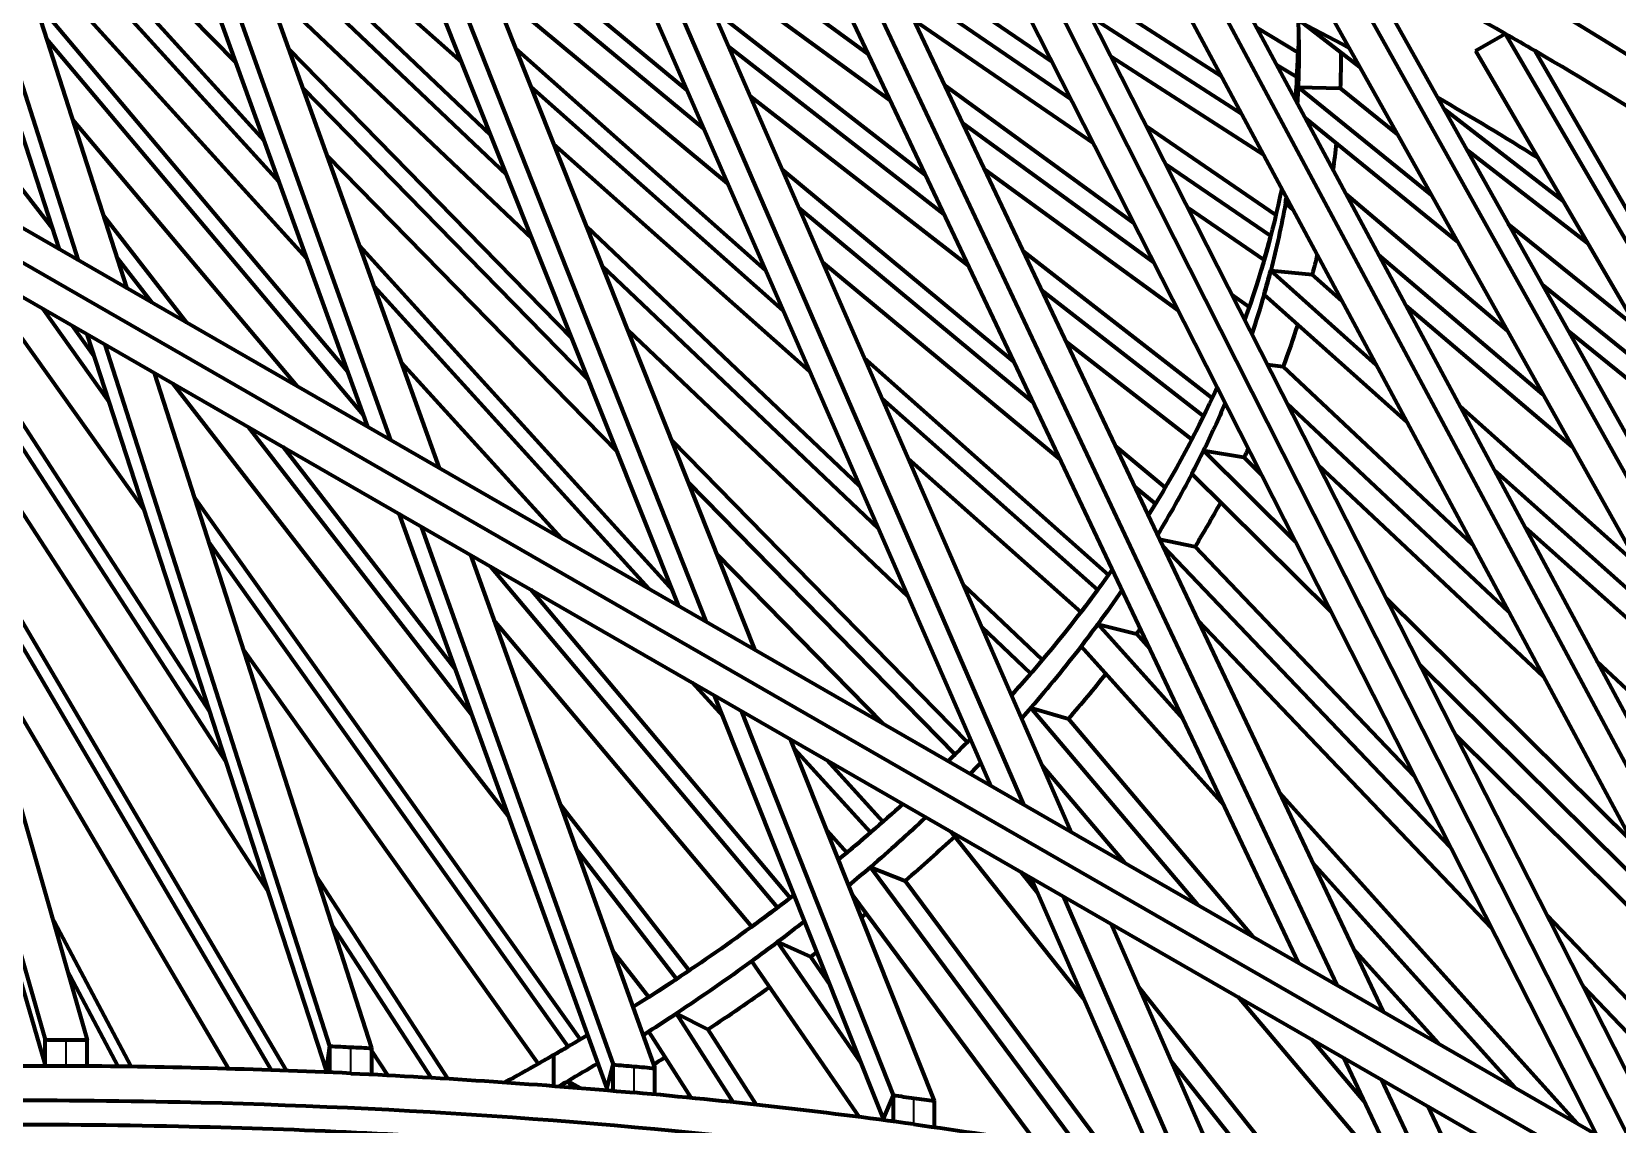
# Model space of a CAD drawing. Header units: inches. Extents: x -0.1 to 57.6, y -5.7 to 33.1.
# Drawn here: x 45.13 to 48.096, y 9.703 to 11.746 of the extents above; entities that cross this region are included whole.
import ezdxf

# ---------------------------------------------------------------- set-up
doc = ezdxf.new("R2010")
doc.units = ezdxf.units.IN
doc.header["$LTSCALE"] = 0.75
doc.header["$MEASUREMENT"] = 0
doc.layers.add('Visible', color=7, linetype='Continuous', lineweight=70)
doc.layers.add('Visible Narrow', color=7, linetype='Continuous', lineweight=35)

msp = doc.modelspace()

# ---------------------------------------------------------------- linework, layer by layer
at = {"layer": 'Visible', "extrusion": (0, 0.817547, -0.575862)}
for p, q in [((45.2173, 11.3186), (44.7432, 12.7998)), ((45.3087, 11.2659), (44.8188, 12.7871)), ((45.1822, 11.3388), (44.7213, 12.7562)), ((45.1812, 12.7193), (45.8009, 10.9825)), ((45.2553, 12.704), (45.8924, 10.9298)), ((45.1545, 12.6767), (45.7581, 11.0071)), ((46.3921, 10.6421), (45.6096, 12.6232)), ((46.4831, 10.5897), (45.6818, 12.6052)), ((46.3407, 10.6717), (45.5783, 12.5816)), ((46.0266, 12.5118), (46.985, 10.3006)), ((46.0968, 12.4912), (47.0745, 10.2491)), ((45.9909, 12.4714), (46.9241, 10.3357)), ((47.571, 9.9632), (46.4307, 12.3855)), ((47.4997, 10.0042), (46.3906, 12.3464)), ((47.6575, 9.9134), (46.4984, 12.3624)), ((46.8201, 12.2448), (48.138, 9.6367)), ((46.8853, 12.2193), (48.2197, 9.5896)), ((45.5117, 11.6888), (45.0062, 12.2053)), ((46.7759, 12.2073), (48.0559, 9.684)), ((45.1696, 11.3774), (44.5799, 12.1377)), ((45.5648, 11.542), (45.0305, 12.1298)), ((45.9345, 11.6892), (45.4723, 12.0997)), ((47.1935, 12.0904), (48.6714, 9.3295)), ((45.5925, 11.4653), (45.0535, 12.0583)), ((47.1453, 12.0545), (48.5786, 9.3829)), ((47.2557, 12.0626), (48.7463, 9.2863)), ((45.9889, 11.553), (45.5024, 12.0158)), ((46.3555, 11.6368), (45.9245, 11.9948)), ((46.6946, 11.7044), (46.321, 11.977)), ((45.6442, 11.3222), (45.0965, 11.9248)), ((46.0186, 11.4786), (45.5276, 11.9457)), ((46.3872, 11.5644), (45.9519, 11.9259)), ((47.5493, 11.9227), (49.1292, 9.0979)), ((46.7357, 11.6177), (46.3573, 11.8937)), ((47.0382, 11.6902), (46.7103, 11.9148)), ((47.6084, 11.8927), (49.19, 9.0692)), ((47.4973, 11.8887), (49.0529, 9.1098)), ((47.0741, 11.6195), (46.7426, 11.8465)), ((47.3555, 11.6627), (47.0767, 11.842)), ((45.721, 11.1099), (45.1344, 11.8071)), ((46.0665, 11.3586), (45.5682, 11.8327)), ((46.4317, 11.4626), (45.9904, 11.8291)), ((46.8019, 11.4778), (46.4036, 11.7876)), ((47.1154, 11.5379), (46.7799, 11.7677)), ((47.3933, 11.5922), (47.1115, 11.7735)), ((47.4987, 11.7068), (47.4218, 11.7534)), ((47.6139, 11.6803), (47.5099, 11.7607)), ((47.6139, 11.6803), (47.5099, 11.7607)), ((45.7503, 11.0289), (45.1585, 11.7323)), ((46.5026, 11.3003), (46.0358, 11.7149)), ((46.8365, 11.4047), (46.434, 11.7178)), ((47.8305, 11.7105), (47.8861, 11.7425)), ((47.8861, 11.7425), (49.5554, 8.877)), ((46.141, 11.172), (45.611, 11.7135)), ((47.4342, 11.516), (47.1491, 11.6994)), ((47.5787, 11.7059), (47.5787, 11.7075)), ((47.8305, 11.7105), (49.4858, 8.869)), ((47.9418, 11.7105), (49.5832, 8.8609)), ((47.4963, 11.6615), (47.459, 11.684)), ((46.1721, 11.094), (45.6372, 11.6406)), ((46.5355, 11.2249), (46.0641, 11.6435)), ((46.882, 11.3087), (46.474, 11.626)), ((47.1914, 11.3882), (46.8372, 11.6466)), ((47.7481, 11.4407), (47.4987, 11.6424)), ((47.4987, 11.6424), (47.5774, 11.641)), ((47.4987, 11.6424), (47.5774, 11.641)), ((47.7481, 11.4407), (47.4987, 11.6424)), ((47.6843, 11.5545), (47.5774, 11.641)), ((47.6843, 11.5545), (47.5774, 11.641)), ((47.9938, 11.43), (47.7711, 11.6022)), ((47.9938, 11.43), (47.7711, 11.6022)), ((45.6263, 11.083), (45.2071, 11.5813)), ((47.2286, 11.3149), (46.8706, 11.576)), ((47.4572, 11.4033), (47.2153, 11.5689)), ((47.7965, 11.3542), (47.5129, 11.5837)), ((47.7965, 11.3542), (47.5129, 11.5837)), ((57.6443, 4.1623), (44.8607, 11.5239)), ((46.226, 10.959), (45.6826, 11.5142)), ((46.5851, 11.1115), (46.1068, 11.5362)), ((48.0398, 11.3511), (47.814, 11.5256)), ((48.0398, 11.3511), (47.814, 11.5256)), ((46.9671, 11.1289), (46.5339, 11.4887)), ((47.2743, 11.2248), (46.9116, 11.4893)), ((47.4474, 11.3638), (47.2512, 11.4982)), ((57.6443, 4.098), (44.8607, 11.4596)), ((47.4894, 11.4131), (47.475, 11.4253)), ((47.4894, 11.4131), (47.475, 11.4253)), ((47.8903, 11.1866), (47.5886, 11.4426)), ((47.8903, 11.1866), (47.5886, 11.4426)), ((44.8607, 11.3954), (57.5329, 4.098)), ((45.4636, 10.4733), (44.8671, 11.3917)), ((45.4201, 11.2018), (45.2649, 11.4019)), ((47.0031, 11.0528), (46.5655, 11.4163)), ((47.4351, 11.319), (47.2926, 11.4166)), ((44.8027, 11.362), (45.2338, 9.8604)), ((45.4937, 10.3808), (44.8418, 11.3846)), ((46.6791, 10.8963), (46.1678, 11.3828)), ((48.1326, 11.1918), (47.8919, 11.3865)), ((48.1326, 11.1918), (47.8919, 11.3865)), ((46.3289, 10.7013), (45.743, 11.3459)), ((47.3379, 11.0609), (46.9842, 11.336)), ((44.7184, 11.3135), (45.1543, 9.8155)), ((44.7371, 11.3243), (45.1551, 9.8609)), ((45.3407, 10.8513), (45.0178, 11.305)), ((45.3554, 11.2391), (45.2904, 11.3229)), ((46.7137, 10.8173), (46.1973, 11.3085)), ((47.0537, 10.946), (46.6098, 11.3147)), ((47.6449, 11.1234), (47.4474, 11.2994)), ((47.4474, 11.2994), (47.5252, 11.2923)), ((47.4474, 11.2994), (47.5252, 11.2923)), ((47.6449, 11.1234), (47.4474, 11.2994)), ((47.9567, 11.068), (47.65, 11.3283)), ((47.9567, 11.068), (47.65, 11.3283)), ((45.5725, 10.1386), (44.8223, 11.2937)), ((47.5808, 11.2427), (47.5252, 11.2923)), ((47.5808, 11.2427), (47.5252, 11.2923)), ((48.2013, 11.074), (47.9557, 11.2726)), ((48.2013, 11.074), (47.9557, 11.2726)), ((46.2844, 10.7041), (45.7704, 11.2696)), ((47.3218, 11.0272), (47.0188, 11.2629)), ((47.407, 11.2309), (47.375, 11.2543)), ((47.7022, 11.0164), (47.4351, 11.2547)), ((47.7022, 11.0164), (47.4351, 11.2547)), ((45.2747, 11.0543), (45.1508, 11.2284)), ((48.0116, 10.97), (47.7007, 11.2338)), ((48.0116, 10.97), (47.7007, 11.2338)), ((45.247, 11.1393), (45.2065, 11.1963)), ((46.7693, 10.6899), (46.2449, 11.1889)), ((48.2534, 10.9844), (48.0042, 11.1861)), ((48.2534, 10.9844), (48.0042, 11.1861)), ((45.6814, 9.8035), (45.2336, 11.1807)), ((45.6878, 9.8487), (45.2677, 11.161)), ((47.2998, 10.9837), (47.0642, 11.167)), ((46.12, 10.7987), (45.8216, 11.1271)), ((47.1443, 10.7305), (46.6878, 11.1358)), ((47.4411, 11.1239), (47.4706, 11.1201)), ((47.4411, 11.1239), (47.4706, 11.1201)), ((45.7663, 9.845), (45.3595, 11.1082)), ((47.8252, 10.7872), (47.4706, 11.1201)), ((47.8252, 10.7872), (47.4706, 11.1201)), ((46.0212, 10.2794), (45.3937, 11.0885)), ((47.124, 10.7023), (46.7207, 11.0605)), ((47.8925, 10.6617), (47.4783, 11.0506)), ((47.8925, 10.6617), (47.4783, 11.0506)), ((48.1361, 10.7475), (47.8017, 11.0458)), ((48.1361, 10.7475), (47.8017, 11.0458)), ((45.9527, 10.4689), (45.5355, 11.0068)), ((45.6066, 9.8029), (44.911, 10.9847)), ((46.8797, 10.4172), (46.3272, 10.9817)), ((45.9215, 10.5554), (45.6002, 10.9696)), ((47.0927, 10.6607), (46.77, 10.9473)), ((47.2502, 10.8939), (47.1567, 10.9715)), ((47.4934, 10.7929), (47.3218, 10.9628)), ((47.3218, 10.9628), (47.3974, 10.9502)), ((47.3218, 10.9628), (47.3974, 10.9502)), ((47.4934, 10.7929), (47.3218, 10.9628)), ((47.4299, 10.9181), (47.3974, 10.9502)), ((47.4299, 10.9181), (47.3974, 10.9502)), ((47.56, 10.6616), (47.2998, 10.9193)), ((47.56, 10.6616), (47.2998, 10.9193)), ((47.9578, 10.5401), (47.5368, 10.9353)), ((47.9578, 10.5401), (47.5368, 10.9353)), ((48.2057, 10.6232), (47.8658, 10.9263)), ((48.2057, 10.6232), (47.8658, 10.9263)), ((45.5788, 9.8039), (44.9369, 10.8946)), ((46.857, 10.3943), (46.3581, 10.904)), ((47.2317, 10.863), (47.1927, 10.8954)), ((46.1565, 9.8615), (45.4341, 10.8765)), ((45.8168, 10.8448), (46.2056, 9.7695)), ((45.8586, 10.8208), (46.2177, 9.8143)), ((47.2393, 10.7971), (47.3058, 10.7833)), ((47.2393, 10.7971), (47.3058, 10.7833)), ((48.268, 10.5118), (47.9233, 10.8193)), ((48.268, 10.5118), (47.9233, 10.8193)), ((46.1334, 9.8479), (45.4612, 10.7922)), ((45.9506, 10.7678), (46.2955, 9.8073)), ((46.7223, 10.4519), (46.4117, 10.7693)), ((47.7839, 10.2201), (47.2452, 10.7845)), ((47.7839, 10.2201), (47.2452, 10.7845)), ((47.7165, 10.353), (47.3058, 10.7833)), ((47.7165, 10.353), (47.3058, 10.7833)), ((46.525, 10.108), (45.9881, 10.7462)), ((47.0206, 10.5714), (46.8725, 10.7123)), ((46.5487, 10.126), (46.0634, 10.7028)), ((48.1239, 10.2305), (47.6626, 10.6875)), ((48.1239, 10.2305), (47.6626, 10.6875)), ((45.4988, 9.8064), (45.0117, 10.6339)), ((46.4768, 10.0721), (45.9946, 10.6453)), ((46.9989, 10.5459), (46.9069, 10.6334)), ((47.2835, 10.4607), (47.124, 10.638)), ((47.124, 10.638), (47.1962, 10.62)), ((47.124, 10.638), (47.1962, 10.62)), ((47.2835, 10.4607), (47.124, 10.638)), ((47.2213, 10.5921), (47.1962, 10.62)), ((47.2213, 10.5921), (47.1962, 10.62)), ((47.8603, 10.0694), (47.3115, 10.6445)), ((47.8603, 10.0694), (47.3115, 10.6445)), ((46.0777, 9.8158), (45.5261, 10.5908)), ((47.3598, 10.2997), (47.0927, 10.5964)), ((47.3598, 10.2997), (47.0927, 10.5964)), ((48.1952, 10.0976), (47.7261, 10.5623)), ((48.1952, 10.0976), (47.7261, 10.5623)), ((48.4338, 10.2158), (48.0577, 10.5689)), ((48.4338, 10.2158), (48.0577, 10.5689)), ((46.4231, 10.4653), (46.3651, 10.5291)), ((46.7235, 9.7127), (46.4073, 10.5048)), ((46.9631, 10.5055), (46.9624, 10.5062)), ((46.7418, 9.7568), (46.4578, 10.4757)), ((47.3111, 10.1128), (46.9989, 10.4815)), ((46.9989, 10.4815), (47.069, 10.461)), ((46.9989, 10.4815), (47.069, 10.461)), ((47.3111, 10.1128), (46.9989, 10.4815)), ((47.414, 10.0536), (47.069, 10.461)), ((47.414, 10.0536), (47.069, 10.461)), ((46.8183, 9.7463), (46.5493, 10.423)), ((48.27, 9.9582), (47.7928, 10.431)), ((48.27, 9.9582), (47.7928, 10.431)), ((46.6988, 10.2481), (46.5567, 10.4045)), ((46.7222, 10.2685), (46.6175, 10.3838)), ((47.1745, 10.1915), (47.0201, 10.3739)), ((47.1745, 10.1915), (47.0201, 10.3739)), ((48.0206, 9.7043), (47.4637, 10.3229)), ((48.0206, 9.7043), (47.4637, 10.3229)), ((46.3599, 9.9901), (46.1178, 10.3022)), ((46.6545, 10.2106), (46.6176, 10.2513)), ((47.0988, 9.9359), (46.849, 10.2504)), ((47.0988, 9.9359), (46.849, 10.2504)), ((46.3363, 9.9744), (46.1487, 10.2163)), ((47.0911, 9.6552), (46.6988, 10.1838)), ((46.6988, 10.1838), (46.7639, 10.1583)), ((46.6988, 10.1838), (46.7639, 10.1583)), ((47.0911, 9.6552), (46.6988, 10.1838)), ((47.0118, 10.1349), (46.98, 10.175)), ((47.0118, 10.1349), (46.98, 10.175)), ((47.9042, 9.7713), (47.5258, 10.1916)), ((47.9042, 9.7713), (47.5258, 10.1916)), ((45.9086, 9.7881), (45.6626, 10.1669)), ((47.144, 9.6462), (46.7639, 10.1583)), ((47.144, 9.6462), (46.7639, 10.1583)), ((46.9991, 10.164), (47.2316, 9.632)), ((47.009, 9.6686), (46.6649, 10.1323)), ((47.009, 9.6686), (46.6649, 10.1323)), ((47.0593, 10.1294), (47.2561, 9.6751)), ((45.3162, 9.8104), (45.1673, 10.0919)), ((48.4967, 9.5355), (47.9638, 10.0939)), ((48.4967, 9.5355), (47.9638, 10.0939)), ((45.8774, 9.79), (45.6921, 10.0753)), ((47.1493, 10.0775), (47.331, 9.661)), ((46.2842, 9.9404), (46.2163, 10.0279)), ((46.6823, 9.816), (46.525, 10.0436)), ((46.525, 10.0436), (46.5872, 10.0158)), ((46.525, 10.0436), (46.5872, 10.0158)), ((46.6823, 9.816), (46.525, 10.0436)), ((47.7615, 9.8535), (47.602, 10.0307)), ((47.7615, 9.8535), (47.602, 10.0307)), ((46.6783, 9.7161), (46.4768, 10.0078)), ((46.6783, 9.7161), (46.4768, 10.0078)), ((46.6234, 9.9635), (46.5872, 10.0158)), ((46.6234, 9.9635), (46.5872, 10.0158)), ((45.2916, 9.8107), (45.1963, 9.9909)), ((47.5046, 9.5767), (47.201, 9.959)), ((47.5046, 9.5767), (47.201, 9.959)), ((47.711, 9.558), (47.3869, 9.9407)), ((47.711, 9.558), (47.3869, 9.9407)), ((48.573, 9.3933), (48.0313, 9.9609)), ((48.573, 9.3933), (48.0313, 9.9609)), ((46.4428, 9.7436), (46.3363, 9.91)), ((46.3363, 9.91), (46.3954, 9.88)), ((46.3363, 9.91), (46.3954, 9.88)), ((46.4428, 9.7436), (46.3363, 9.91)), ((46.3638, 9.7517), (46.2842, 9.876)), ((46.3638, 9.7517), (46.2842, 9.876)), ((46.4857, 9.739), (46.3954, 9.88)), ((46.4857, 9.739), (46.3954, 9.88)), ((45.1543, 9.8155), (45.1551, 9.8609)), ((45.1551, 9.8118), (45.1551, 9.8609)), ((45.2338, 9.8114), (45.2338, 9.8604)), ((45.6814, 9.8035), (45.6878, 9.8487)), ((45.6878, 9.7996), (45.6878, 9.8487)), ((47.6223, 9.7454), (47.5235, 9.862)), ((47.6223, 9.7454), (47.5235, 9.862)), ((45.7663, 9.796), (45.7663, 9.845)), ((45.796, 9.7945), (45.7663, 9.8402)), ((46.1057, 9.8318), (46.1057, 9.7745)), ((46.1057, 9.8318), (46.1057, 9.7745)), ((47.4453, 9.5891), (47.2612, 9.8209)), ((47.4453, 9.5891), (47.2612, 9.8209)), ((47.7257, 9.5269), (47.5834, 9.8276)), ((45.1543, 9.8118), (45.1543, 9.8155)), ((45.6814, 9.7999), (45.6814, 9.8035)), ((46.2056, 9.7695), (46.2177, 9.8143)), ((46.2177, 9.7653), (46.2177, 9.8143)), ((46.2955, 9.7583), (46.2955, 9.8073)), ((47.7568, 9.5685), (47.654, 9.7869)), ((46.1334, 9.7835), (46.1559, 9.7705)), ((46.1403, 9.7718), (46.1334, 9.7835)), ((46.1403, 9.7718), (46.1334, 9.7835)), ((46.1334, 9.7835), (46.1559, 9.7705)), ((46.2056, 9.7664), (46.2056, 9.7695)), ((46.7235, 9.7127), (46.7418, 9.7568)), ((46.7418, 9.7078), (46.7418, 9.7568)), ((46.8183, 9.6973), (46.8183, 9.7463)), ((47.8292, 9.5506), (47.7411, 9.7367)), ((46.7235, 9.7102), (46.7235, 9.7127))]:
    msp.add_line(p, q, dxfattribs=at)
at = {"layer": 'Visible'}
for centre, radius, start, end in [((45.12, -3.3385), 13.1503, 87.35424, 89.67574), ((45.2543, -1.4296), 11.2363, 82.19543, 84.88178)]:
    msp.add_arc(centre, radius, start, end, dxfattribs=at)
at = {"layer": 'Visible', "extrusion": (-2.9383e-16, 4.85723e-16, -1)}
for start_param, end_param in [(3.403392, 5.497787), (-0.785398, 0)]:
    msp.add_ellipse((42.7394, 9.8082), major_axis=(7.2394, 0), ratio=0.575862, start_param=start_param, end_param=end_param, dxfattribs=at)
at = {"layer": 'Visible'}
for centre, major_axis, start_param, end_param in [((42.7394, 8.8432), (7.3181, 0), 0.144211, 2.879793), ((42.7394, 8.7466), (-7.3181, 0), 3.932371, 3.984443), ((42.7394, 8.7466), (-7.0819, 0), 3.957097, 3.9973), ((42.7394, 8.7466), (7.3181, 0), 0.780018, 0.790778), ((42.7394, 11.7703), (-4.7606, 0), 3.101907, 3.118447), ((42.7394, 8.7466), (7.3181, 0), 0.727946, 0.780018), ((42.7394, 11.7059), (4.7606, 0), -0.033983, -0.023146), ((42.7394, 8.7466), (-7.0819, 0), 3.88621, 3.924528), ((42.7394, 11.7059), (4.7606, 0), -0.102518, -0.098487), ((42.7394, 11.7703), (4.7606, 0), -0.16535, -0.14881), ((42.7394, 11.7059), (4.7606, 0), -0.16535, -0.14881), ((42.7394, 11.7703), (4.7606, 0), -0.291013, -0.274473), ((42.7394, 11.7059), (4.7606, 0), -0.291013, -0.274473), ((42.7394, 11.7703), (-4.7606, 0), 2.795877, 2.804287), ((42.7394, 11.7703), (4.7606, 0), -0.416677, -0.400137), ((42.7394, 11.7059), (-4.7606, 0), 2.724916, 2.741456), ((42.7394, 11.7703), (-4.7606, 0), 2.662084, 2.678624), ((42.7394, 11.7059), (-4.7606, 0), 2.670609, 2.678624), ((42.7394, 11.7703), (-4.7606, 0), 2.610473, 2.615792), ((42.7394, 11.7703), (-4.7606, 0), 2.53642, 2.55296), ((42.7394, 11.7059), (-4.7606, 0), 2.537755, 2.55296), ((42.7394, 11.7703), (-4.7606, 0), 2.473588, 2.490128), ((42.7394, 11.7059), (-4.7606, 0), 2.473588, 2.490128), ((42.7394, 11.7703), (-4.7606, 0), 2.410756, 2.427296), ((42.7394, 11.7059), (-4.7606, 0), 2.410756, 2.427296), ((42.7394, 11.7703), (-4.7606, 0), 2.356194, 2.364465), ((42.7394, 11.7059), (4.7606, 0), -0.782173, -0.777128)]:
    msp.add_ellipse(centre, major_axis=major_axis, ratio=0.575862, start_param=start_param, end_param=end_param, dxfattribs=at)
at = {"layer": 'Visible', "extrusion": (-3.61307e-16, 3.46945e-16, -1)}
for centre, major_axis, start_param, end_param in [((42.7394, 11.7059), (-4.7606, 0), 3.11948, 3.164739), ((42.7394, 11.7703), (4.7606, 0), 0.011741, 0.054543), ((42.7394, 11.7059), (4.7606, 0), 0.102518, 0.14881), ((42.7394, 11.7059), (4.7606, 0), 0.098487, 0.102518), ((42.7394, 11.7059), (-4.7606, 0), 3.290402, 3.306942), ((42.7394, 11.7059), (4.7606, 0), 0.374931, 0.400137), ((42.7394, 11.7059), (-4.7606, 0), 3.55827, 3.604562), ((42.7394, 11.7059), (4.7606, 0), 0.462969, 0.470984), ((42.7394, 11.7059), (4.7606, 0), 0.505247, 0.513925), ((42.7394, 11.7703), (-4.7606, 0), 3.706813, 3.752516), ((42.7394, 11.7059), (-4.7606, 0), 3.689765, 3.730225), ((42.7394, 11.7059), (4.7606, 0), 0.588633, 0.603838), ((42.7394, 11.7703), (-4.7606, 0), 3.782175, 3.881721), ((42.7394, 11.7059), (4.7606, 0), 0.651464, 0.668004), ((42.7394, 11.7059), (4.7606, 0), 0.668004, 0.714296), ((42.7394, 11.7059), (4.7606, 0), 0.714296, 0.730836), ((42.7394, 11.7059), (-4.7606, 0), 3.902025, 3.918721)]:
    msp.add_ellipse(centre, major_axis=major_axis, ratio=0.575862, start_param=start_param, end_param=end_param, dxfattribs=at)
at = {"layer": 'Visible', "extrusion": (-2.91684e-16, 4.85723e-16, -1)}
for major_axis, start_param, end_param in [((4.8394, 0), -0.000573, 0.02328), ((4.8394, 0), 0.060452, 0.078105), ((-4.8394, 0), 3.571248, 3.604696), ((-4.8394, 0), 3.695012, 3.73036), ((-4.8394, 0), 3.88102, 3.887714)]:
    msp.add_ellipse((42.7394, 11.7059), major_axis=major_axis, ratio=0.575862, start_param=start_param, end_param=end_param, dxfattribs=at)
at = {"layer": 'Visible', "extrusion": (-2.91918e-16, 6.245e-16, -1)}
for centre, major_axis, start_param, end_param in [((42.7394, 11.7059), (4.7606, 0), 0.023146, 0.033983), ((42.7394, 11.7703), (-4.7606, 0), 3.257594, 3.348301), ((42.7394, 11.7059), (-4.7606, 0), 3.306942, 3.334145), ((42.7394, 11.7703), (-4.7606, 0), 3.395691, 3.487308), ((42.7394, 11.7059), (-4.7606, 0), 3.382707, 3.416066), ((42.7394, 11.7059), (4.7606, 0), 0.291013, 0.334881), ((42.7394, 11.7703), (4.7606, 0), 0.385189, 0.479644), ((42.7394, 11.7703), (-4.7606, 0), 3.655193, 3.672713), ((42.7394, 11.7059), (4.7606, 0), 0.63366, 0.651464), ((42.7394, 11.7059), (-4.7606, 0), 3.872429, 3.875837), ((42.7394, 11.7703), (-4.7606, 0), 3.907832, 3.926991), ((42.7394, 11.7703), (4.7606, 0), 0.785398, 0.793668), ((42.7394, 11.7703), (4.7606, 0), 0.793668, 0.811872), ((42.7394, 11.7059), (-4.7606, 0), 3.918721, 3.923766)]:
    msp.add_ellipse(centre, major_axis=major_axis, ratio=0.575862, start_param=start_param, end_param=end_param, dxfattribs=at)
at = {"layer": 'Visible', "extrusion": (-1.73605e-16, 4.16334e-16, -1)}
msp.add_ellipse((42.7394, 11.7059), major_axis=(-4.8394, 0), ratio=0.575862, start_param=3.27714, end_param=3.290537, dxfattribs=at)
at = {"layer": 'Visible', "extrusion": (-3.46945e-16, 3.46945e-16, -1)}
for start_param, end_param in [(0.183044, 0.211776), (0.26854, 0.274608), (0.306163, 0.33744), (0.396424, 0.400272), (0.61538, 0.618652), (0.647595, 0.651599), (0.677385, 0.714431)]:
    msp.add_ellipse((42.7394, 11.7059), major_axis=(4.8394, 0), ratio=0.575862, start_param=start_param, end_param=end_param, dxfattribs=at)
at = {"layer": 'Visible', "extrusion": (-2.77556e-16, 6.245e-16, -1)}
for start_param, end_param in [(0.274473, 0.291013), (0.400137, 0.416677)]:
    msp.add_ellipse((42.7394, 11.7059), major_axis=(4.7606, 0), ratio=0.575862, start_param=start_param, end_param=end_param, dxfattribs=at)
at = {"layer": 'Visible'}
for points in [[(45.1551, 9.8609), (45.1682, 9.8608), (45.1813, 9.8608), (45.1944, 9.8607)], [(45.1944, 9.8607), (45.2076, 9.8606), (45.2207, 9.8605), (45.2338, 9.8604)], [(45.6878, 9.8487), (45.7009, 9.8481), (45.714, 9.8475), (45.727, 9.8469)], [(45.727, 9.8469), (45.7401, 9.8463), (45.7532, 9.8457), (45.7663, 9.845)], [(45.727, 9.7979), (45.9059, 9.7895), (46.0826, 9.7775), (46.2567, 9.7619)], [(46.2177, 9.8143), (46.2307, 9.8132), (46.2437, 9.8121), (46.2567, 9.8109)], [(46.2567, 9.8109), (46.2696, 9.8098), (46.2826, 9.8086), (46.2955, 9.8073)], [(46.7418, 9.7568), (46.7545, 9.7551), (46.7673, 9.7534), (46.7801, 9.7516)], [(46.7801, 9.7516), (46.7928, 9.7499), (46.8056, 9.7481), (46.8183, 9.7463)], [(46.7801, 9.7026), (46.9547, 9.6786), (47.126, 9.6508), (47.2936, 9.6191)]]:
    msp.add_open_spline(points, degree=3, dxfattribs=at)
for points, knots in [([(44.6616, 9.8045), (44.6628, 9.8045), (44.6639, 9.8045), (44.6651, 9.8046), (44.843, 9.8103), (45.0195, 9.8127), (45.1944, 9.8117)], [5.58467475, 5.58467475, 5.58467475, 5.58467475, 5.58510255, 5.58510255, 5.58510255, 5.64936829, 5.64936829, 5.64936829, 5.64936829]), ([(41.0075, 9.1765), (41.2077, 9.2317), (41.4094, 9.283), (41.6121, 9.3305), (41.9983, 9.4211), (42.3882, 9.4975), (42.7779, 9.5591), (43.1172, 9.6127), (43.4564, 9.6551), (43.7931, 9.6859), (44.0861, 9.7128), (44.3773, 9.7309), (44.6651, 9.7402), (44.9156, 9.7483), (45.1635, 9.7497), (45.4077, 9.7444), (45.8278, 9.7352), (46.2371, 9.7062), (46.6308, 9.6577), (46.9237, 9.6215), (47.2079, 9.5746), (47.4815, 9.5172), (47.6851, 9.4745), (47.8828, 9.426), (48.0739, 9.3719), (48.3291, 9.2996), (48.5727, 9.2172), (48.8028, 9.1253)], [5.1523909, 5.1523909, 5.1523909, 5.1523909, 5.2244071, 5.2244071, 5.2244071, 5.3616635, 5.3616635, 5.3616635, 5.4811264, 5.4811264, 5.4811264, 5.5851026, 5.5851026, 5.5851026, 5.6755996, 5.6755996, 5.6755996, 5.8312293, 5.8312293, 5.8312293, 5.9469954, 5.9469954, 5.9469954, 6.0331086, 6.0331086, 6.0331086, 6.1481372, 6.1481372, 6.1481372, 6.1481372]), ([(40.8354, 9.0774), (41.1016, 9.1545), (41.3708, 9.225), (41.6418, 9.2885), (42.0252, 9.3784), (42.4121, 9.4542), (42.7988, 9.5154), (43.1353, 9.5685), (43.4717, 9.6106), (43.8055, 9.6412), (44.096, 9.6678), (44.3845, 9.6857), (44.6695, 9.6949), (44.9176, 9.7029), (45.163, 9.7043), (45.4047, 9.699), (45.6151, 9.6945), (45.8227, 9.6849), (46.0269, 9.6703), (46.3781, 9.6451), (46.7191, 9.6053), (47.0468, 9.551), (47.2906, 9.5106), (47.5271, 9.4623), (47.7551, 9.4063), (48.0901, 9.3239), (48.4068, 9.2249), (48.7016, 9.1103), (48.9014, 9.0326), (49.0911, 8.9478), (49.27, 8.8563)], [5.127432, 5.127432, 5.127432, 5.127432, 5.224407, 5.224407, 5.224407, 5.361663, 5.361663, 5.361663, 5.481126, 5.481126, 5.481126, 5.585103, 5.585103, 5.585103, 5.6756, 5.6756, 5.6756, 5.754365, 5.754365, 5.754365, 5.889819, 5.889819, 5.889819, 5.990578, 5.990578, 5.990578, 6.138669, 6.138669, 6.138669, 6.239004, 6.239004, 6.239004, 6.239004])]:
    msp.add_open_spline(points, degree=3, knots=knots, dxfattribs=at)
at = {"layer": 'Visible Narrow', "extrusion": (0, 0.817547, -0.575862)}
for p, q in [((45.1944, 9.8117), (45.1944, 9.8607)), ((45.727, 9.7979), (45.727, 9.8469)), ((46.2567, 9.7619), (46.2567, 9.8109)), ((46.7801, 9.7026), (46.7801, 9.7516))]:
    msp.add_line(p, q, dxfattribs=at)

doc.saveas('drawing.dxf')
